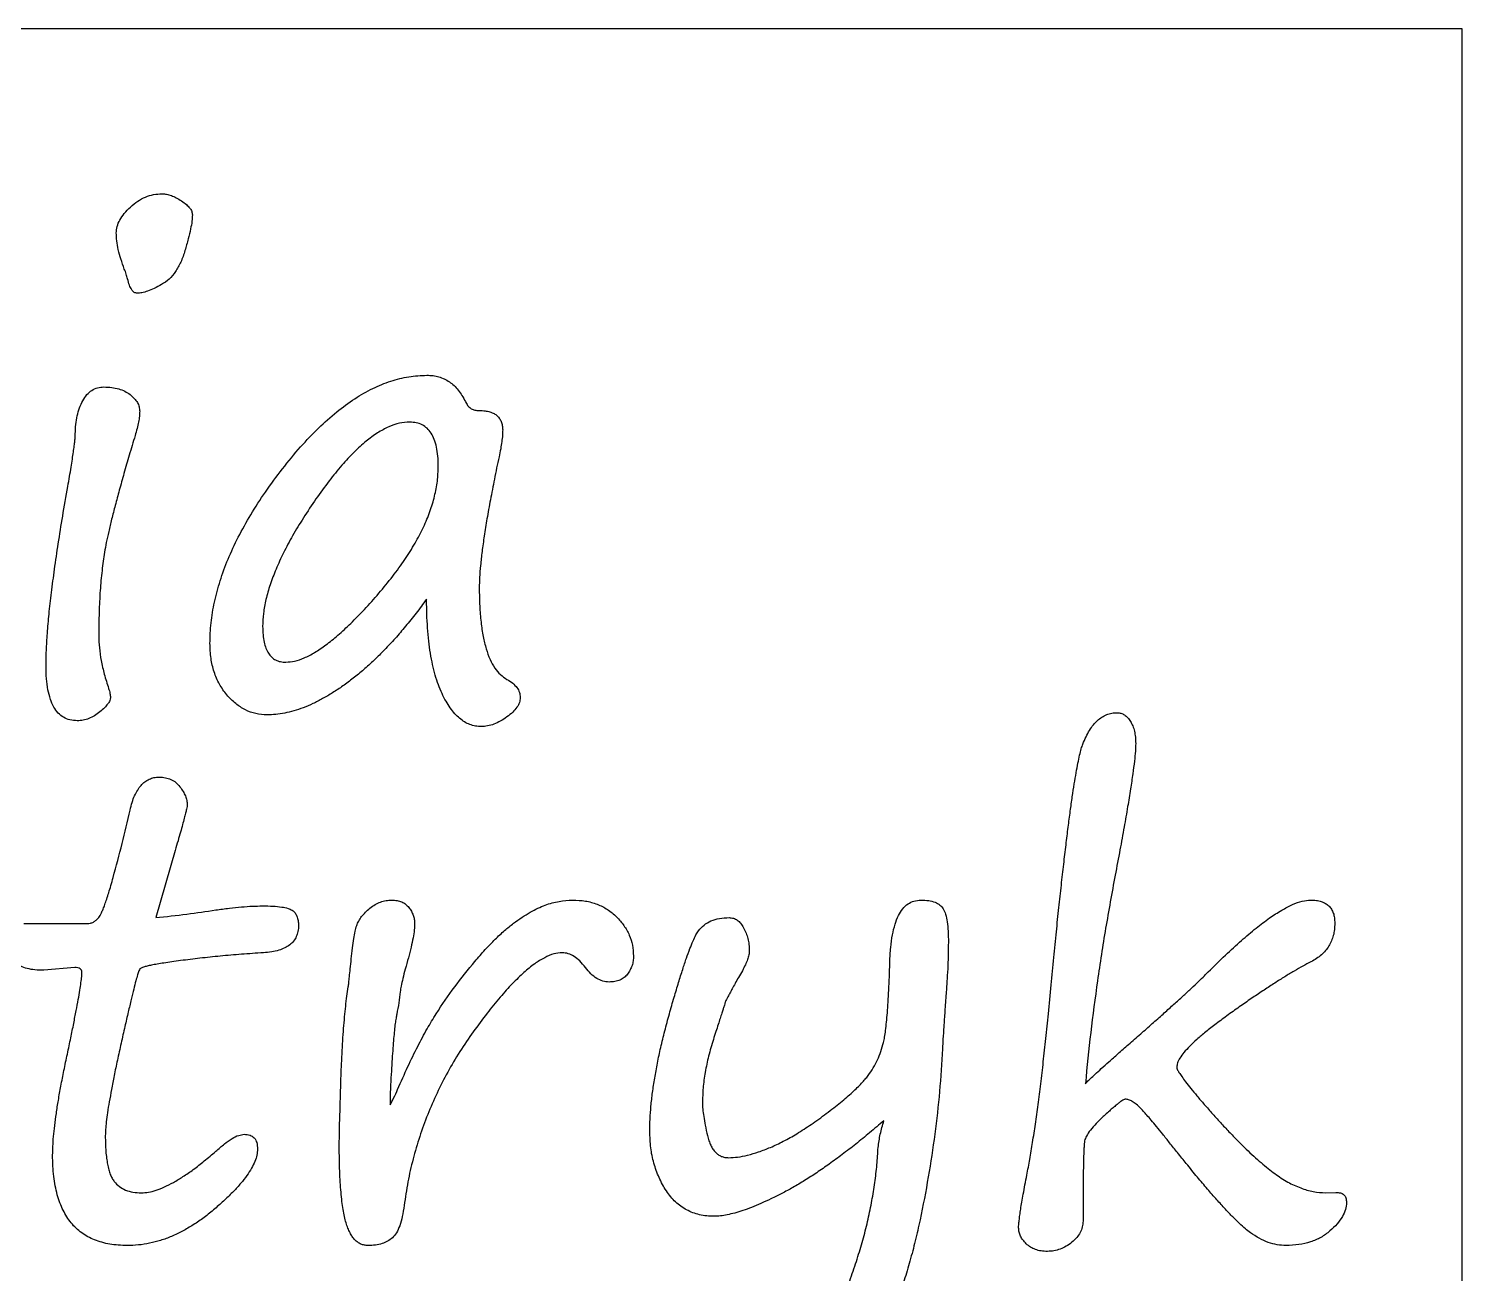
# Model space of a CAD drawing. Header units: millimetres. Extents: x 0 to 85, y -14.7 to 54.
# Drawn here: x 40.07 to 85, y 15 to 54 of the extents above; entities that cross this region are included whole.
import ezdxf

# ---------------------------------------------------------------- set-up
doc = ezdxf.new("R2010")
doc.units = ezdxf.units.MM

msp = doc.modelspace()

# ---------------------------------------------------------------- linework, layer by layer
at = {"color": 7, "linetype": 'Continuous', "lineweight": 25}
for p, q in [((85, 54), (0, 54)), ((85, 0), (85, 54)), ((44.664, 28.253), (44.053, 26.146)), ((39.923, 25.963), (41.909, 25.963)), ((41.516, 24.584), (40.547, 24.495)), ((51.412, 20.909), (51.404, 20.545)), ((51.404, 20.545), (51.404, 20.281)), ((80.719, 17.523), (81.034, 17.532)), ((73.114, 17.102), (73.114, 16.634))]:
    msp.add_line(p, q, dxfattribs=at)
for points, knots in [([(42.818, 47.598), (42.824, 47.666), (42.837, 47.807), (42.928, 48.014), (43.07, 48.22), (43.26, 48.419), (43.483, 48.597), (43.728, 48.731), (43.987, 48.813), (44.165, 48.823), (44.254, 48.828)], [0, 0, 0, 0, 0.098744, 0.205843, 0.325522, 0.46382, 0.606018, 0.740983, 0.869524, 1, 1, 1, 1]), ([(44.254, 48.828), (44.301, 48.825), (44.4, 48.818), (44.55, 48.771), (44.708, 48.701), (44.864, 48.605), (45.008, 48.5), (45.117, 48.391), (45.19, 48.282), (45.199, 48.205), (45.203, 48.168)], [0, 0, 0, 0, 0.114825, 0.240994, 0.378757, 0.536682, 0.688215, 0.81186, 0.912213, 1, 1, 1, 1]), ([(45.203, 48.168), (45.2, 48.103), (45.192, 47.954), (45.144, 47.702), (45.067, 47.394), (44.975, 47.045), (44.855, 46.695), (44.687, 46.393), (44.489, 46.146), (44.25, 45.982), (44.018, 45.867), (43.812, 45.779), (43.634, 45.722), (43.524, 45.713), (43.475, 45.709)], [0, 0, 0, 0, 0.0594091, 0.1363316, 0.2331217, 0.3487437, 0.4656164, 0.5693719, 0.6627487, 0.7507683, 0.8310425, 0.8990048, 0.9552567, 1, 1, 1, 1]), ([(43.07, 46.468), (43.033, 46.573), (42.961, 46.773), (42.878, 47.066), (42.831, 47.339), (42.822, 47.515), (42.818, 47.598)], [0, 0, 0, 0, 0.286861, 0.547582, 0.785045, 1, 1, 1, 1]), ([(43.174, 46.159), (43.16, 46.209), (43.132, 46.314), (43.092, 46.415), (43.07, 46.468)], [0, 0, 0, 0, 0.475038, 1, 1, 1, 1]), ([(43.475, 45.709), (43.442, 45.715), (43.371, 45.73), (43.29, 45.831), (43.219, 45.973), (43.19, 46.092), (43.174, 46.159)], [0, 0, 0, 0, 0.167057, 0.367924, 0.642028, 1, 1, 1, 1]), ([(45.754, 34.738), (45.76, 34.952), (45.773, 35.388), (45.89, 36.044), (46.068, 36.712), (46.316, 37.392), (46.641, 38.082), (47.032, 38.787), (47.496, 39.501), (48.019, 40.21), (48.572, 40.885), (49.138, 41.484), (49.706, 41.991), (50.273, 42.407), (50.84, 42.733), (51.408, 42.967), (51.978, 43.113), (52.36, 43.131), (52.548, 43.14)], [0, 0, 0, 0, 0.05542, 0.112526, 0.171855, 0.233911, 0.299567, 0.368796, 0.442053, 0.519632, 0.5965, 0.667448, 0.732548, 0.793034, 0.84902, 0.901322, 0.951416, 1, 1, 1, 1]), ([(52.548, 43.14), (52.614, 43.139), (52.743, 43.136), (52.928, 43.093), (53.101, 43.031), (53.259, 42.936), (53.408, 42.821), (53.539, 42.676), (53.659, 42.507), (53.724, 42.38), (53.758, 42.314)], [0, 0, 0, 0, 0.1274194, 0.2481973, 0.3642832, 0.4815923, 0.601083, 0.7263368, 0.8572816, 1, 1, 1, 1]), ([(41.534, 41.305), (41.536, 41.403), (41.54, 41.593), (41.588, 41.865), (41.659, 42.116), (41.76, 42.34), (41.885, 42.533), (42.044, 42.673), (42.23, 42.76), (42.363, 42.769), (42.431, 42.773)], [0, 0, 0, 0, 0.153588, 0.298476, 0.433171, 0.563738, 0.683876, 0.791543, 0.893856, 1, 1, 1, 1]), ([(42.431, 42.773), (42.514, 42.771), (42.67, 42.767), (42.892, 42.72), (43.087, 42.647), (43.25, 42.542), (43.383, 42.423), (43.481, 42.293), (43.539, 42.154), (43.548, 42.058), (43.552, 42.011)], [0, 0, 0, 0, 0.165225, 0.3141869, 0.4520284, 0.5813322, 0.7008027, 0.8078323, 0.9050647, 1, 1, 1, 1]), ([(53.758, 42.314), (53.779, 42.273), (53.82, 42.195), (53.913, 42.103), (54.028, 42.048), (54.111, 42.042), (54.153, 42.039)], [0, 0, 0, 0, 0.273867, 0.515582, 0.75118, 1, 1, 1, 1]), ([(43.552, 42.011), (43.55, 41.959), (43.546, 41.846), (43.519, 41.667), (43.471, 41.465), (43.43, 41.323), (43.409, 41.248)], [0, 0, 0, 0, 0.199177, 0.433547, 0.69799, 1, 1, 1, 1]), ([(54.153, 42.039), (54.213, 42.038), (54.327, 42.036), (54.487, 42.008), (54.623, 41.959), (54.738, 41.894), (54.821, 41.801), (54.885, 41.694), (54.922, 41.566), (54.925, 41.474), (54.927, 41.426)], [0, 0, 0, 0, 0.1602672, 0.302316, 0.4293174, 0.5421867, 0.650054, 0.755958, 0.8725418, 1, 1, 1, 1]), ([(52.012, 41.672), (51.904, 41.664), (51.678, 41.648), (51.338, 41.527), (50.989, 41.332), (50.627, 41.065), (50.255, 40.722), (49.867, 40.308), (49.471, 39.814), (49.07, 39.265), (48.689, 38.691), (48.348, 38.128), (48.061, 37.59), (47.823, 37.078), (47.638, 36.59), (47.504, 36.128), (47.422, 35.69), (47.41, 35.405), (47.405, 35.268)], [0, 0, 0, 0, 0.038892, 0.081432, 0.128974, 0.182788, 0.243347, 0.311432, 0.387444, 0.471614, 0.556949, 0.635863, 0.709314, 0.776913, 0.83957, 0.897326, 0.950577, 1, 1, 1, 1]), ([(52.909, 40.282), (52.907, 40.391), (52.903, 40.595), (52.859, 40.88), (52.794, 41.123), (52.696, 41.324), (52.567, 41.482), (52.407, 41.596), (52.217, 41.659), (52.082, 41.668), (52.012, 41.672)], [0, 0, 0, 0, 0.174836, 0.326738, 0.460592, 0.577077, 0.68262, 0.78379, 0.887481, 1, 1, 1, 1]), ([(54.927, 41.426), (54.926, 41.37), (54.924, 41.248), (54.897, 41.053), (54.865, 40.827), (54.831, 40.67), (54.813, 40.586)], [0, 0, 0, 0, 0.195906, 0.430388, 0.696789, 1, 1, 1, 1]), ([(41.299, 39.654), (41.317, 39.76), (41.352, 39.963), (41.401, 40.249), (41.44, 40.505), (41.477, 40.726), (41.497, 40.918), (41.519, 41.075), (41.532, 41.201), (41.533, 41.274), (41.534, 41.305)], [0, 0, 0, 0, 0.193436, 0.369362, 0.52242, 0.657975, 0.772172, 0.869111, 0.94329, 1, 1, 1, 1]), ([(43.409, 41.248), (43.347, 41.044), (43.229, 40.65), (43.062, 40.08), (42.916, 39.555), (42.787, 39.077), (42.674, 38.644), (42.583, 38.256), (42.507, 37.913), (42.433, 37.508), (42.364, 37.007), (42.308, 36.377), (42.274, 35.697), (42.27, 35.225), (42.268, 34.981)], [0, 0, 0, 0, 0.1000308, 0.1928582, 0.2779351, 0.3553912, 0.4252335, 0.4873665, 0.5423537, 0.5896995, 0.6805836, 0.7790677, 0.8857879, 1, 1, 1, 1]), ([(54.813, 40.586), (54.763, 40.352), (54.667, 39.903), (54.547, 39.254), (54.434, 38.662), (54.35, 38.121), (54.278, 37.635), (54.235, 37.201), (54.198, 36.822), (54.195, 36.587), (54.193, 36.478)], [0, 0, 0, 0, 0.172448, 0.330978, 0.476005, 0.607195, 0.725503, 0.830139, 0.921416, 1, 1, 1, 1]), ([(48.13, 34.15), (48.223, 34.158), (48.421, 34.174), (48.726, 34.284), (49.053, 34.457), (49.406, 34.695), (49.781, 35.004), (50.184, 35.376), (50.61, 35.818), (51.053, 36.308), (51.476, 36.829), (51.858, 37.352), (52.181, 37.865), (52.446, 38.369), (52.654, 38.861), (52.797, 39.344), (52.892, 39.816), (52.904, 40.129), (52.909, 40.282)], [0, 0, 0, 0, 0.033872, 0.072622, 0.117563, 0.169319, 0.228317, 0.295463, 0.370234, 0.45304, 0.537411, 0.616126, 0.690052, 0.759582, 0.824406, 0.885438, 0.943873, 1, 1, 1, 1]), ([(40.616, 34.035), (40.619, 34.194), (40.625, 34.534), (40.659, 35.075), (40.709, 35.681), (40.791, 36.35), (40.883, 37.086), (41.003, 37.884), (41.139, 38.748), (41.244, 39.345), (41.299, 39.654)], [0, 0, 0, 0, 0.084015, 0.179805, 0.286952, 0.406134, 0.536734, 0.679415, 0.833636, 1, 1, 1, 1]), ([(54.193, 36.478), (54.196, 36.289), (54.201, 35.929), (54.24, 35.419), (54.307, 34.969), (54.4, 34.579), (54.518, 34.246), (54.666, 33.971), (54.845, 33.755), (54.992, 33.658), (55.062, 33.611)], [0, 0, 0, 0, 0.1823285, 0.3466937, 0.4919902, 0.6199245, 0.7326279, 0.8315182, 0.9189857, 1, 1, 1, 1]), ([(52.542, 36.125), (52.433, 35.978), (52.22, 35.69), (51.889, 35.28), (51.561, 34.895), (51.23, 34.543), (50.904, 34.215), (50.577, 33.916), (50.25, 33.647), (49.926, 33.405), (49.606, 33.194), (49.292, 33.009), (48.986, 32.849), (48.683, 32.724), (48.389, 32.621), (48.1, 32.554), (47.819, 32.507), (47.633, 32.502), (47.542, 32.499)], [0, 0, 0, 0, 0.086036, 0.168523, 0.247898, 0.323589, 0.396059, 0.465423, 0.531841, 0.595132, 0.655474, 0.712292, 0.766371, 0.817546, 0.866445, 0.912673, 0.957238, 1, 1, 1, 1]), ([(54.256, 32.132), (54.195, 32.135), (54.074, 32.142), (53.897, 32.194), (53.728, 32.274), (53.571, 32.392), (53.419, 32.538), (53.278, 32.719), (53.145, 32.932), (53.02, 33.174), (52.905, 33.447), (52.809, 33.75), (52.727, 34.079), (52.657, 34.435), (52.607, 34.819), (52.57, 35.23), (52.547, 35.669), (52.544, 35.97), (52.542, 36.125)], [0, 0, 0, 0, 0.039053, 0.076939, 0.116068, 0.157384, 0.201211, 0.250075, 0.302495, 0.360644, 0.423267, 0.490319, 0.562372, 0.639105, 0.720643, 0.808483, 0.901563, 1, 1, 1, 1]), ([(47.405, 35.268), (47.407, 35.181), (47.411, 35.017), (47.444, 34.787), (47.5, 34.593), (47.577, 34.431), (47.682, 34.305), (47.81, 34.211), (47.964, 34.159), (48.073, 34.153), (48.13, 34.15)], [0, 0, 0, 0, 0.17327, 0.327151, 0.460157, 0.575002, 0.681679, 0.782515, 0.88719, 1, 1, 1, 1]), ([(42.268, 34.981), (42.272, 34.855), (42.281, 34.594), (42.342, 34.191), (42.44, 33.765), (42.53, 33.479), (42.577, 33.33)], [0, 0, 0, 0, 0.224657, 0.465011, 0.723097, 1, 1, 1, 1]), ([(47.542, 32.499), (47.424, 32.506), (47.189, 32.521), (46.853, 32.647), (46.545, 32.848), (46.272, 33.123), (46.038, 33.458), (45.871, 33.845), (45.773, 34.278), (45.76, 34.58), (45.754, 34.738)], [0, 0, 0, 0, 0.111506, 0.220629, 0.333307, 0.456233, 0.58441, 0.715103, 0.851885, 1, 1, 1, 1]), ([(41.594, 32.315), (41.517, 32.319), (41.367, 32.326), (41.162, 32.417), (40.985, 32.553), (40.848, 32.75), (40.742, 32.998), (40.668, 33.297), (40.622, 33.649), (40.619, 33.9), (40.616, 34.035)], [0, 0, 0, 0, 0.103991, 0.200673, 0.297312, 0.402729, 0.521295, 0.660089, 0.81775, 1, 1, 1, 1]), ([(42.577, 33.33), (42.594, 33.277), (42.624, 33.183), (42.631, 33.084), (42.635, 33.041)], [0, 0, 0, 0, 0.5614871, 1, 1, 1, 1]), ([(55.062, 33.611), (55.124, 33.572), (55.239, 33.5), (55.377, 33.364), (55.463, 33.208), (55.473, 33.096), (55.478, 33.041)], [0, 0, 0, 0, 0.2952553, 0.5498234, 0.7766258, 1, 1, 1, 1]), ([(42.635, 33.041), (42.63, 33.008), (42.619, 32.935), (42.547, 32.829), (42.441, 32.711), (42.301, 32.586), (42.14, 32.467), (41.963, 32.381), (41.781, 32.325), (41.657, 32.318), (41.594, 32.315)], [0, 0, 0, 0, 0.071735, 0.163273, 0.279298, 0.425346, 0.579351, 0.723905, 0.861191, 1, 1, 1, 1]), ([(55.478, 33.041), (55.472, 32.989), (55.461, 32.881), (55.373, 32.726), (55.238, 32.575), (55.06, 32.431), (54.862, 32.303), (54.658, 32.206), (54.457, 32.145), (54.322, 32.136), (54.256, 32.132)], [0, 0, 0, 0, 0.094377, 0.19724, 0.320443, 0.466325, 0.616321, 0.752182, 0.87999, 1, 1, 1, 1]), ([(72.027, 23.13), (72.056, 23.433), (72.111, 24.022), (72.193, 24.88), (72.278, 25.687), (72.353, 26.445), (72.432, 27.151), (72.506, 27.806), (72.578, 28.411), (72.646, 28.964), (72.712, 29.467), (72.775, 29.919), (72.834, 30.321), (72.895, 30.671), (72.952, 30.971), (73.001, 31.222), (73.053, 31.421), (73.115, 31.615), (73.203, 31.808), (73.309, 32.011), (73.43, 32.181), (73.56, 32.322), (73.701, 32.433), (73.854, 32.512), (74.017, 32.56), (74.129, 32.565), (74.186, 32.568)], [0, 0, 0, 0, 0.090486, 0.175852, 0.256412, 0.331825, 0.402152, 0.467646, 0.528026, 0.583294, 0.633452, 0.678784, 0.719014, 0.754193, 0.784568, 0.809814, 0.830079, 0.845625, 0.87044, 0.893074, 0.913655, 0.932352, 0.949973, 0.966623, 0.983174, 1, 1, 1, 1]), ([(74.186, 32.568), (74.225, 32.564), (74.306, 32.558), (74.417, 32.502), (74.519, 32.414), (74.604, 32.294), (74.676, 32.149), (74.731, 31.984), (74.757, 31.796), (74.762, 31.667), (74.765, 31.599)], [0, 0, 0, 0, 0.095653, 0.192717, 0.295875, 0.416378, 0.545422, 0.686311, 0.835842, 1, 1, 1, 1]), ([(74.765, 31.599), (74.762, 31.52), (74.754, 31.337), (74.724, 31.023), (74.67, 30.629), (74.602, 30.152), (74.509, 29.597), (74.396, 28.962), (74.269, 28.246), (74.171, 27.742), (74.12, 27.476)], [0, 0, 0, 0, 0.056366, 0.131516, 0.227066, 0.342222, 0.477217, 0.631294, 0.805695, 1, 1, 1, 1]), ([(43.251, 29.515), (43.271, 29.596), (43.31, 29.75), (43.386, 29.963), (43.482, 30.141), (43.587, 30.291), (43.71, 30.406), (43.847, 30.489), (44, 30.54), (44.108, 30.546), (44.162, 30.55)], [0, 0, 0, 0, 0.168311, 0.31708, 0.451327, 0.57176, 0.681311, 0.78588, 0.890449, 1, 1, 1, 1]), ([(44.162, 30.55), (44.229, 30.546), (44.355, 30.538), (44.535, 30.482), (44.69, 30.386), (44.814, 30.252), (44.908, 30.106), (44.988, 29.965), (45.033, 29.824), (45.039, 29.731), (45.042, 29.687)], [0, 0, 0, 0, 0.146302, 0.279066, 0.41077, 0.54505, 0.677277, 0.794292, 0.902392, 1, 1, 1, 1]), ([(45.042, 29.687), (45.041, 29.668), (45.036, 29.62), (45.018, 29.531), (44.984, 29.408), (44.946, 29.246), (44.889, 29.05), (44.829, 28.814), (44.749, 28.546), (44.694, 28.355), (44.664, 28.253)], [0, 0, 0, 0, 0.036918, 0.097933, 0.183701, 0.295245, 0.433542, 0.5976, 0.786588, 1, 1, 1, 1]), ([(41.909, 25.963), (41.942, 25.965), (42.008, 25.97), (42.105, 26.005), (42.191, 26.069), (42.262, 26.136), (42.314, 26.217), (42.358, 26.306), (42.41, 26.421), (42.464, 26.565), (42.52, 26.736), (42.583, 26.935), (42.652, 27.16), (42.796, 27.674), (43.005, 28.459), (43.169, 29.165), (43.251, 29.515)], [0, 0, 0, 0, 0.024958, 0.050556, 0.077253, 0.10612, 0.12452, 0.149952, 0.181929, 0.220923, 0.267031, 0.319828, 0.380019, 0.446711, 0.726454, 1, 1, 1, 1]), ([(74.12, 27.476), (74.018, 26.922), (73.815, 25.821), (73.563, 24.176), (73.346, 22.553), (73.24, 21.477), (73.188, 20.943)], [0, 0, 0, 0, 0.256299, 0.508526, 0.756393, 1, 1, 1, 1]), ([(45.94, 26.387), (46.08, 26.406), (46.347, 26.442), (46.73, 26.483), (47.077, 26.507), (47.296, 26.511), (47.399, 26.513)], [0, 0, 0, 0, 0.289915, 0.551492, 0.788677, 1, 1, 1, 1]), ([(47.399, 26.513), (47.511, 26.512), (47.713, 26.51), (47.982, 26.486), (48.185, 26.447), (48.33, 26.387), (48.426, 26.298), (48.486, 26.186), (48.524, 26.051), (48.527, 25.953), (48.528, 25.9)], [0, 0, 0, 0, 0.225432, 0.407317, 0.543324, 0.640723, 0.719765, 0.80171, 0.893783, 1, 1, 1, 1]), ([(50.183, 24.85), (50.194, 24.966), (50.216, 25.18), (50.255, 25.471), (50.297, 25.705), (50.344, 25.891), (50.416, 26.044), (50.504, 26.187), (50.626, 26.318), (50.766, 26.445), (50.923, 26.557), (51.093, 26.638), (51.271, 26.685), (51.392, 26.693), (51.453, 26.697)], [0, 0, 0, 0, 0.139535, 0.257582, 0.352034, 0.424641, 0.487744, 0.554226, 0.624878, 0.702007, 0.780252, 0.855131, 0.927439, 1, 1, 1, 1]), ([(51.453, 26.697), (51.508, 26.694), (51.615, 26.689), (51.765, 26.647), (51.889, 26.569), (51.989, 26.467), (52.068, 26.352), (52.123, 26.228), (52.16, 26.102), (52.164, 26.015), (52.166, 25.971)], [0, 0, 0, 0, 0.1467115, 0.2806836, 0.4051704, 0.529912, 0.6550349, 0.7712086, 0.8861456, 1, 1, 1, 1]), ([(51.636, 20.765), (51.741, 21.004), (51.942, 21.458), (52.251, 22.091), (52.545, 22.643), (52.92, 23.272), (53.418, 23.979), (53.94, 24.644), (54.369, 25.137), (54.68, 25.459), (54.973, 25.737), (55.257, 25.964), (55.525, 26.156), (55.78, 26.313), (56.022, 26.442), (56.323, 26.565), (56.686, 26.671), (56.979, 26.688), (57.12, 26.697)], [0, 0, 0, 0, 0.092829, 0.17646, 0.250539, 0.315495, 0.436688, 0.557967, 0.616274, 0.669174, 0.717045, 0.759843, 0.798616, 0.834187, 0.866428, 0.895851, 0.949794, 1, 1, 1, 1]), ([(57.12, 26.697), (57.255, 26.692), (57.515, 26.682), (57.885, 26.577), (58.219, 26.413), (58.498, 26.178), (58.73, 25.908), (58.905, 25.609), (59.006, 25.282), (59.02, 25.057), (59.026, 24.942)], [0, 0, 0, 0, 0.13961, 0.270575, 0.396397, 0.523563, 0.647677, 0.765684, 0.881096, 1, 1, 1, 1]), ([(67.059, 24.759), (67.066, 24.91), (67.08, 25.194), (67.132, 25.59), (67.215, 25.925), (67.317, 26.204), (67.452, 26.423), (67.618, 26.582), (67.816, 26.679), (67.958, 26.691), (68.031, 26.697)], [0, 0, 0, 0, 0.1901804, 0.3575194, 0.5011553, 0.6236259, 0.7289342, 0.8224328, 0.9089409, 1, 1, 1, 1]), ([(68.031, 26.697), (68.113, 26.694), (68.265, 26.689), (68.471, 26.64), (68.632, 26.551), (68.746, 26.416), (68.816, 26.234), (68.86, 25.999), (68.892, 25.704), (68.893, 25.486), (68.894, 25.366)], [0, 0, 0, 0, 0.1326958, 0.2439474, 0.3384568, 0.423603, 0.5222341, 0.6496283, 0.8075404, 1, 1, 1, 1]), ([(77.038, 24.443), (77.217, 24.62), (77.556, 24.956), (78.054, 25.417), (78.516, 25.804), (78.934, 26.126), (79.318, 26.372), (79.658, 26.554), (79.964, 26.672), (80.16, 26.689), (80.249, 26.697)], [0, 0, 0, 0, 0.189139, 0.359096, 0.510164, 0.642604, 0.756092, 0.852569, 0.933292, 1, 1, 1, 1]), ([(80.249, 26.697), (80.308, 26.695), (80.42, 26.691), (80.575, 26.657), (80.707, 26.599), (80.818, 26.521), (80.902, 26.414), (80.964, 26.287), (80.997, 26.135), (81.001, 26.028), (81.003, 25.971)], [0, 0, 0, 0, 0.148597, 0.278569, 0.39635, 0.505902, 0.616467, 0.730922, 0.858562, 1, 1, 1, 1]), ([(44.053, 26.146), (44.379, 26.181), (45.009, 26.249), (45.636, 26.342), (45.94, 26.387)], [0, 0, 0, 0, 0.5158738, 1, 1, 1, 1]), ([(59.537, 19.45), (59.538, 19.578), (59.541, 19.841), (59.572, 20.246), (59.621, 20.674), (59.691, 21.123), (59.777, 21.594), (59.879, 22.088), (60.007, 22.602), (60.148, 23.127), (60.293, 23.634), (60.433, 24.098), (60.563, 24.507), (60.678, 24.861), (60.787, 25.159), (60.887, 25.401), (60.973, 25.59), (61.078, 25.764), (61.23, 25.924), (61.457, 26.056), (61.728, 26.134), (61.922, 26.142), (62.025, 26.146)], [0, 0, 0, 0, 0.0506, 0.103963, 0.160578, 0.220537, 0.283477, 0.349816, 0.41977, 0.492845, 0.564303, 0.628197, 0.684431, 0.733736, 0.775182, 0.809885, 0.837071, 0.85708, 0.889923, 0.923267, 0.959463, 1, 1, 1, 1]), ([(62.025, 26.146), (62.07, 26.142), (62.16, 26.135), (62.284, 26.069), (62.394, 25.966), (62.483, 25.826), (62.559, 25.665), (62.618, 25.49), (62.649, 25.303), (62.653, 25.175), (62.656, 25.108)], [0, 0, 0, 0, 0.1002504, 0.2014227, 0.3096877, 0.4369706, 0.5728613, 0.7111729, 0.8510862, 1, 1, 1, 1]), ([(48.528, 25.9), (48.526, 25.837), (48.52, 25.718), (48.466, 25.551), (48.379, 25.407), (48.253, 25.287), (48.096, 25.189), (47.904, 25.119), (47.679, 25.067), (47.517, 25.053), (47.43, 25.045)], [0, 0, 0, 0, 0.1199261, 0.2279939, 0.3335493, 0.4413826, 0.5586188, 0.6865655, 0.8336339, 1, 1, 1, 1]), ([(52.166, 25.971), (52.164, 25.901), (52.159, 25.746), (52.117, 25.495), (52.057, 25.205), (52.003, 25), (51.974, 24.891)], [0, 0, 0, 0, 0.193073, 0.42225, 0.691012, 1, 1, 1, 1]), ([(81.003, 25.971), (81.001, 25.905), (80.996, 25.776), (80.963, 25.588), (80.901, 25.416), (80.821, 25.254), (80.712, 25.111), (80.585, 24.976), (80.432, 24.859), (80.317, 24.795), (80.257, 24.762)], [0, 0, 0, 0, 0.131851, 0.257946, 0.379216, 0.496953, 0.615613, 0.737048, 0.864877, 1, 1, 1, 1]), ([(40.547, 24.495), (40.455, 24.498), (40.279, 24.502), (40.034, 24.543), (39.825, 24.618), (39.652, 24.721), (39.517, 24.855), (39.42, 25.02), (39.367, 25.217), (39.359, 25.357), (39.355, 25.43)], [0, 0, 0, 0, 0.161137, 0.304331, 0.429769, 0.544433, 0.650011, 0.757846, 0.873382, 1, 1, 1, 1]), ([(68.894, 25.366), (68.892, 25.254), (68.888, 25.014), (68.878, 24.634), (68.854, 24.214), (68.833, 23.921), (68.822, 23.767)], [0, 0, 0, 0, 0.211246, 0.449418, 0.711144, 1, 1, 1, 1]), ([(47.43, 25.045), (47.2, 25.03), (46.749, 25), (46.085, 24.942), (45.45, 24.877), (44.943, 24.813), (44.565, 24.764), (44.321, 24.727), (44.11, 24.692), (43.933, 24.662), (43.791, 24.631), (43.682, 24.6), (43.608, 24.573), (43.548, 24.541), (43.523, 24.458), (43.476, 24.337), (43.426, 24.143), (43.36, 23.886), (43.279, 23.561), (43.189, 23.17), (43.081, 22.712), (42.969, 22.207), (42.855, 21.695), (42.753, 21.212), (42.672, 20.776), (42.598, 20.39), (42.544, 20.052), (42.506, 19.763), (42.481, 19.524), (42.476, 19.379), (42.474, 19.315)], [0, 0, 0, 0, 0.074765, 0.146517, 0.215584, 0.281681, 0.311967, 0.338883, 0.361776, 0.381262, 0.396803, 0.409045, 0.417666, 0.422816, 0.430014, 0.444107, 0.465658, 0.494405, 0.530431, 0.573968, 0.624487, 0.682521, 0.741462, 0.794568, 0.842454, 0.884941, 0.921927, 0.953133, 0.979246, 1, 1, 1, 1]), ([(50.088, 23.982), (50.094, 24.023), (50.109, 24.126), (50.127, 24.313), (50.153, 24.561), (50.172, 24.747), (50.183, 24.85)], [0, 0, 0, 0, 0.1424357, 0.3569124, 0.6438542, 1, 1, 1, 1]), ([(51.974, 24.891), (51.941, 24.771), (51.879, 24.554), (51.799, 24.258), (51.747, 24.02), (51.724, 23.881), (51.713, 23.821)], [0, 0, 0, 0, 0.337878, 0.615036, 0.836099, 1, 1, 1, 1]), ([(56.793, 25.045), (56.704, 25.038), (56.512, 25.021), (56.222, 24.887), (55.907, 24.694), (55.574, 24.415), (55.212, 24.067), (54.829, 23.639), (54.421, 23.134), (53.996, 22.566), (53.577, 21.954), (53.199, 21.31), (52.862, 20.652), (52.57, 19.978), (52.319, 19.288), (52.113, 18.584), (51.946, 17.863), (51.875, 17.374), (51.84, 17.128)], [0, 0, 0, 0, 0.027343, 0.059149, 0.096801, 0.141153, 0.192562, 0.251316, 0.318051, 0.392269, 0.469811, 0.546325, 0.622002, 0.697392, 0.772518, 0.847667, 0.923413, 1, 1, 1, 1]), ([(57.519, 24.587), (57.461, 24.656), (57.356, 24.784), (57.175, 24.933), (56.987, 25.027), (56.856, 25.04), (56.793, 25.045)], [0, 0, 0, 0, 0.3020272, 0.5592875, 0.7875855, 1, 1, 1, 1]), ([(59.026, 24.942), (59.024, 24.891), (59.02, 24.791), (58.985, 24.642), (58.923, 24.504), (58.842, 24.375), (58.736, 24.263), (58.6, 24.184), (58.44, 24.134), (58.324, 24.13), (58.264, 24.128)], [0, 0, 0, 0, 0.121417, 0.241103, 0.360788, 0.483084, 0.604243, 0.724124, 0.855631, 1, 1, 1, 1]), ([(62.008, 18.624), (62.102, 18.628), (62.302, 18.638), (62.616, 18.702), (62.959, 18.808), (63.334, 18.948), (63.734, 19.139), (64.161, 19.379), (64.609, 19.674), (64.994, 19.949), (65.298, 20.183), (65.513, 20.354), (65.707, 20.516), (65.881, 20.67), (66.034, 20.815), (66.171, 20.949), (66.284, 21.077), (66.412, 21.234), (66.545, 21.434), (66.677, 21.687), (66.783, 21.956), (66.855, 22.197), (66.9, 22.419), (66.93, 22.628), (66.958, 22.88), (66.984, 23.174), (67.006, 23.511), (67.025, 23.889), (67.047, 24.309), (67.055, 24.604), (67.059, 24.759)], [0, 0, 0, 0, 0.031757, 0.067636, 0.108131, 0.153036, 0.203064, 0.257911, 0.318426, 0.384444, 0.417868, 0.448459, 0.477138, 0.503471, 0.527022, 0.548506, 0.567967, 0.584978, 0.616893, 0.648988, 0.68134, 0.714684, 0.733828, 0.75769, 0.786317, 0.819414, 0.857642, 0.900367, 0.947613, 1, 1, 1, 1]), ([(62.656, 25.108), (62.652, 25.065), (62.645, 24.972), (62.601, 24.823), (62.531, 24.658), (62.47, 24.544), (62.438, 24.484)], [0, 0, 0, 0, 0.194372, 0.421412, 0.690878, 1, 1, 1, 1]), ([(80.257, 24.762), (80.173, 24.717), (79.996, 24.623), (79.721, 24.47), (79.429, 24.29), (79.116, 24.092), (78.781, 23.874), (78.426, 23.637), (78.052, 23.377), (77.669, 23.106), (77.3, 22.833), (76.971, 22.576), (76.69, 22.342), (76.463, 22.126), (76.282, 21.933), (76.155, 21.759), (76.07, 21.606), (76.055, 21.506), (76.049, 21.462)], [0, 0, 0, 0, 0.052704, 0.110892, 0.173951, 0.242101, 0.315806, 0.394634, 0.478163, 0.567579, 0.65443, 0.731575, 0.798676, 0.856222, 0.904836, 0.94457, 0.975756, 1, 1, 1, 1]), ([(41.287, 21.872), (41.323, 22.041), (41.39, 22.361), (41.482, 22.815), (41.558, 23.216), (41.626, 23.562), (41.676, 23.855), (41.708, 24.095), (41.736, 24.282), (41.739, 24.39), (41.74, 24.435)], [0, 0, 0, 0, 0.199022, 0.376452, 0.533379, 0.668939, 0.782752, 0.876143, 0.948224, 1, 1, 1, 1]), ([(41.74, 24.435), (41.738, 24.458), (41.733, 24.501), (41.684, 24.555), (41.608, 24.581), (41.549, 24.583), (41.516, 24.584)], [0, 0, 0, 0, 0.222352, 0.423195, 0.677559, 1, 1, 1, 1]), ([(58.264, 24.128), (58.197, 24.134), (58.06, 24.146), (57.863, 24.239), (57.679, 24.388), (57.574, 24.518), (57.519, 24.587)], [0, 0, 0, 0, 0.22035, 0.452358, 0.706554, 1, 1, 1, 1]), ([(62.438, 24.484), (62.398, 24.413), (62.321, 24.279), (62.216, 24.091), (62.124, 23.928), (62.05, 23.79), (61.99, 23.678), (61.942, 23.592), (61.914, 23.529), (61.895, 23.483), (61.882, 23.433), (61.862, 23.364), (61.829, 23.266), (61.79, 23.137), (61.738, 22.978), (61.678, 22.787), (61.606, 22.568), (61.499, 22.239), (61.375, 21.816), (61.271, 21.307), (61.199, 20.816), (61.191, 20.493), (61.188, 20.335)], [0, 0, 0, 0, 0.055695, 0.105221, 0.148008, 0.18374, 0.212733, 0.234988, 0.250806, 0.259923, 0.269454, 0.285818, 0.309208, 0.340056, 0.378558, 0.423893, 0.476884, 0.536707, 0.660603, 0.778964, 0.891901, 1, 1, 1, 1]), ([(74.92, 22.503), (75.041, 22.611), (75.274, 22.819), (75.614, 23.115), (75.919, 23.396), (76.202, 23.646), (76.451, 23.878), (76.67, 24.089), (76.867, 24.27), (76.984, 24.389), (77.038, 24.443)], [0, 0, 0, 0, 0.16959, 0.326506, 0.470585, 0.601984, 0.720571, 0.826423, 0.919581, 1, 1, 1, 1]), ([(49.856, 21.006), (49.861, 21.156), (49.872, 21.449), (49.892, 21.876), (49.915, 22.281), (49.94, 22.664), (49.972, 23.026), (50.006, 23.364), (50.042, 23.681), (50.073, 23.884), (50.088, 23.982)], [0, 0, 0, 0, 0.150818, 0.294005, 0.429572, 0.558492, 0.679903, 0.793758, 0.900085, 1, 1, 1, 1]), ([(51.713, 23.821), (51.702, 23.707), (51.678, 23.473), (51.631, 23.243), (51.607, 23.125)], [0, 0, 0, 0, 0.487203, 1, 1, 1, 1]), ([(68.822, 23.767), (68.808, 23.58), (68.783, 23.234), (68.753, 22.758), (68.725, 22.369), (68.715, 22.139), (68.71, 22.038)], [0, 0, 0, 0, 0.325179, 0.600489, 0.826043, 1, 1, 1, 1]), ([(51.607, 23.125), (51.599, 23.083), (51.581, 22.985), (51.555, 22.815), (51.535, 22.601), (51.506, 22.345), (51.487, 22.047), (51.458, 21.706), (51.438, 21.321), (51.421, 21.051), (51.412, 20.909)], [0, 0, 0, 0, 0.0575979, 0.1344647, 0.2316073, 0.3468176, 0.4811579, 0.6348591, 0.8077489, 1, 1, 1, 1]), ([(71.353, 18.082), (71.385, 18.245), (71.449, 18.585), (71.538, 19.116), (71.622, 19.688), (71.709, 20.299), (71.792, 20.95), (71.871, 21.641), (71.953, 22.372), (72.002, 22.873), (72.027, 23.13)], [0, 0, 0, 0, 0.097887, 0.203432, 0.317226, 0.438257, 0.567022, 0.703538, 0.847881, 1, 1, 1, 1]), ([(73.188, 20.943), (73.206, 20.963), (73.255, 21.019), (73.358, 21.115), (73.507, 21.251), (73.697, 21.431), (73.94, 21.64), (74.224, 21.895), (74.556, 22.186), (74.793, 22.393), (74.92, 22.503)], [0, 0, 0, 0, 0.034829, 0.09484, 0.181873, 0.29414, 0.431818, 0.594721, 0.784692, 1, 1, 1, 1]), ([(68.71, 22.038), (68.683, 21.593), (68.627, 20.7), (68.474, 19.36), (68.272, 18.017), (68.057, 16.903), (67.862, 16.025), (67.694, 15.393), (67.515, 14.788), (67.318, 14.211), (67.102, 13.663), (66.874, 13.14), (66.626, 12.646), (66.367, 12.181), (66.087, 11.755), (65.775, 11.385), (65.44, 11.069), (65.076, 10.812), (64.686, 10.614), (64.272, 10.468), (63.83, 10.385), (63.527, 10.373), (63.372, 10.368)], [0, 0, 0, 0, 0.096404, 0.193164, 0.291049, 0.389598, 0.438258, 0.485208, 0.53065, 0.574504, 0.616848, 0.657874, 0.697557, 0.736181, 0.772925, 0.807485, 0.840484, 0.87203, 0.903316, 0.934577, 0.966712, 1, 1, 1, 1]), ([(40.823, 18.704), (40.825, 18.795), (40.83, 18.989), (40.85, 19.298), (40.888, 19.642), (40.941, 20.02), (41.003, 20.434), (41.085, 20.882), (41.179, 21.365), (41.25, 21.699), (41.287, 21.872)], [0, 0, 0, 0, 0.084978, 0.181738, 0.289653, 0.40876, 0.538998, 0.680699, 0.834648, 1, 1, 1, 1]), ([(76.049, 21.462), (76.054, 21.44), (76.067, 21.38), (76.129, 21.283), (76.214, 21.149), (76.339, 20.984), (76.5, 20.785), (76.691, 20.548), (76.923, 20.283), (77.178, 19.99), (77.447, 19.693), (77.716, 19.408), (77.972, 19.141), (78.222, 18.898), (78.459, 18.673), (78.69, 18.472), (78.909, 18.289), (79.182, 18.079), (79.515, 17.857), (79.922, 17.672), (80.321, 17.545), (80.588, 17.53), (80.719, 17.523)], [0, 0, 0, 0, 0.010824, 0.02896, 0.053968, 0.086848, 0.12767, 0.175891, 0.231754, 0.295327, 0.361095, 0.42295, 0.481884, 0.537273, 0.58914, 0.637548, 0.683143, 0.725041, 0.802091, 0.872794, 0.937786, 1, 1, 1, 1]), ([(49.807, 18.985), (49.807, 19.029), (49.806, 19.128), (49.811, 19.295), (49.812, 19.495), (49.818, 19.731), (49.828, 20.001), (49.836, 20.306), (49.844, 20.645), (49.852, 20.882), (49.856, 21.006)], [0, 0, 0, 0, 0.065227, 0.147482, 0.24675, 0.363059, 0.496417, 0.6482, 0.815576, 1, 1, 1, 1]), ([(51.404, 20.281), (51.44, 20.35), (51.522, 20.509), (51.595, 20.673), (51.636, 20.765)], [0, 0, 0, 0, 0.436617, 1, 1, 1, 1]), ([(61.188, 20.335), (61.19, 20.273), (61.193, 20.133), (61.23, 19.901), (61.279, 19.623), (61.329, 19.367), (61.388, 19.159), (61.441, 19.016), (61.51, 18.896), (61.587, 18.796), (61.676, 18.718), (61.777, 18.663), (61.889, 18.631), (61.967, 18.626), (62.008, 18.624)], [0, 0, 0, 0, 0.089791, 0.202592, 0.338486, 0.497897, 0.578266, 0.650788, 0.717541, 0.777453, 0.832235, 0.88719, 0.94178, 1, 1, 1, 1]), ([(74.441, 20.459), (74.43, 20.456), (74.402, 20.449), (74.354, 20.425), (74.294, 20.382), (74.217, 20.327), (74.129, 20.25), (74.022, 20.163), (73.906, 20.054), (73.733, 19.905), (73.544, 19.713), (73.35, 19.507), (73.227, 19.324), (73.163, 19.178), (73.153, 19.047), (73.14, 18.909), (73.133, 18.723), (73.127, 18.49), (73.122, 18.21), (73.115, 17.882), (73.113, 17.508), (73.113, 17.242), (73.114, 17.102)], [0, 0, 0, 0, 0.008362, 0.022142, 0.040652, 0.065295, 0.094969, 0.13037, 0.170874, 0.217102, 0.305784, 0.377471, 0.433614, 0.474475, 0.498127, 0.533452, 0.581175, 0.640599, 0.712488, 0.796109, 0.892189, 1, 1, 1, 1]), ([(76.35, 18.438), (76.259, 18.553), (76.086, 18.772), (75.837, 19.079), (75.62, 19.352), (75.429, 19.59), (75.263, 19.789), (75.121, 19.949), (75.011, 20.075), (74.904, 20.191), (74.792, 20.295), (74.666, 20.383), (74.552, 20.447), (74.476, 20.455), (74.441, 20.459)], [0, 0, 0, 0, 0.157086, 0.2967, 0.420431, 0.528914, 0.620587, 0.696265, 0.756062, 0.799235, 0.864022, 0.918762, 0.962882, 1, 1, 1, 1]), ([(66.873, 19.782), (66.724, 19.655), (66.434, 19.407), (65.998, 19.056), (65.578, 18.728), (65.169, 18.43), (64.778, 18.157), (64.398, 17.912), (64.032, 17.694), (63.68, 17.502), (63.344, 17.336), (63.028, 17.193), (62.735, 17.069), (62.461, 16.967), (62.207, 16.889), (61.972, 16.834), (61.759, 16.797), (61.622, 16.792), (61.558, 16.789)], [0, 0, 0, 0, 0.0946903, 0.1852937, 0.2714913, 0.3530492, 0.4302996, 0.5030483, 0.5720262, 0.6369274, 0.6974372, 0.7534261, 0.805145, 0.8520574, 0.8951531, 0.9337045, 0.9688991, 1, 1, 1, 1]), ([(66.692, 18.948), (66.712, 19.087), (66.752, 19.37), (66.832, 19.643), (66.873, 19.782)], [0, 0, 0, 0, 0.493045, 1, 1, 1, 1]), ([(45.937, 18.825), (46.026, 18.904), (46.189, 19.047), (46.425, 19.22), (46.634, 19.329), (46.767, 19.349), (46.826, 19.358)], [0, 0, 0, 0, 0.339721, 0.616826, 0.833497, 1, 1, 1, 1]), ([(46.826, 19.358), (46.888, 19.354), (47.004, 19.346), (47.155, 19.251), (47.234, 19.087), (47.24, 18.964), (47.244, 18.896)], [0, 0, 0, 0, 0.26122, 0.482684, 0.715392, 1, 1, 1, 1]), ([(61.558, 16.789), (61.478, 16.791), (61.323, 16.795), (61.098, 16.833), (60.887, 16.896), (60.69, 16.986), (60.508, 17.098), (60.339, 17.234), (60.188, 17.4), (60.005, 17.649), (59.818, 17.999), (59.653, 18.453), (59.553, 18.941), (59.542, 19.277), (59.537, 19.45)], [0, 0, 0, 0, 0.0637035, 0.1243248, 0.1827744, 0.2400663, 0.2968688, 0.3540991, 0.4137677, 0.4757125, 0.6023004, 0.730347, 0.8617506, 1, 1, 1, 1]), ([(42.474, 19.315), (42.475, 19.229), (42.478, 19.064), (42.488, 18.828), (42.511, 18.614), (42.544, 18.424), (42.578, 18.254), (42.627, 18.107), (42.683, 17.982), (42.771, 17.848), (42.911, 17.716), (43.111, 17.601), (43.348, 17.535), (43.517, 17.527), (43.606, 17.523)], [0, 0, 0, 0, 0.105821, 0.202327, 0.290989, 0.369642, 0.44066, 0.503854, 0.5596, 0.608831, 0.700278, 0.792426, 0.890275, 1, 1, 1, 1]), ([(47.244, 18.896), (47.24, 18.833), (47.232, 18.699), (47.162, 18.495), (47.054, 18.28), (46.905, 18.053), (46.717, 17.811), (46.484, 17.558), (46.21, 17.292), (45.905, 17.016), (45.579, 16.751), (45.239, 16.519), (44.899, 16.319), (44.556, 16.155), (44.211, 16.028), (43.863, 15.939), (43.514, 15.881), (43.279, 15.875), (43.162, 15.872)], [0, 0, 0, 0, 0.035236, 0.074191, 0.11859, 0.168511, 0.224899, 0.288787, 0.359367, 0.437184, 0.516863, 0.592848, 0.665418, 0.735948, 0.803803, 0.869602, 0.935152, 1, 1, 1, 1]), ([(50.707, 15.872), (50.669, 15.874), (50.593, 15.878), (50.484, 15.916), (50.382, 15.969), (50.292, 16.051), (50.208, 16.151), (50.139, 16.277), (50.071, 16.421), (50.014, 16.59), (49.967, 16.786), (49.924, 17.011), (49.887, 17.265), (49.861, 17.551), (49.832, 17.866), (49.822, 18.212), (49.807, 18.588), (49.807, 18.849), (49.807, 18.985)], [0, 0, 0, 0, 0.0330828, 0.065094, 0.0978683, 0.1317001, 0.1691066, 0.2100404, 0.2553334, 0.3058236, 0.3635076, 0.4288751, 0.5028963, 0.5847845, 0.6756133, 0.7752771, 0.8831359, 1, 1, 1, 1]), ([(63.249, 11.836), (63.366, 11.842), (63.601, 11.856), (63.942, 11.983), (64.267, 12.179), (64.571, 12.46), (64.865, 12.809), (65.138, 13.24), (65.402, 13.743), (65.639, 14.313), (65.859, 14.914), (66.06, 15.518), (66.236, 16.112), (66.383, 16.697), (66.5, 17.274), (66.592, 17.84), (66.661, 18.396), (66.682, 18.765), (66.692, 18.948)], [0, 0, 0, 0, 0.041427, 0.08363, 0.127766, 0.17622, 0.230093, 0.290144, 0.357447, 0.432183, 0.509837, 0.585513, 0.658975, 0.730556, 0.800388, 0.868328, 0.934831, 1, 1, 1, 1]), ([(43.162, 15.872), (43.067, 15.874), (42.884, 15.879), (42.618, 15.909), (42.37, 15.968), (42.141, 16.044), (41.927, 16.142), (41.735, 16.267), (41.558, 16.41), (41.403, 16.579), (41.265, 16.768), (41.147, 16.98), (41.047, 17.214), (40.963, 17.469), (40.901, 17.747), (40.856, 18.046), (40.826, 18.367), (40.824, 18.589), (40.823, 18.704)], [0, 0, 0, 0, 0.0675812, 0.1307798, 0.1910042, 0.2485947, 0.3035224, 0.3578241, 0.4116222, 0.4656748, 0.5213387, 0.5784465, 0.6386323, 0.702479, 0.7696563, 0.8414274, 0.9181246, 1, 1, 1, 1]), ([(43.606, 17.523), (43.68, 17.527), (43.836, 17.536), (44.078, 17.602), (44.338, 17.707), (44.619, 17.853), (44.922, 18.035), (45.245, 18.258), (45.585, 18.528), (45.816, 18.723), (45.937, 18.825)], [0, 0, 0, 0, 0.081643, 0.172048, 0.275384, 0.391557, 0.520857, 0.665844, 0.825322, 1, 1, 1, 1]), ([(79.472, 15.872), (79.38, 15.877), (79.192, 15.888), (78.91, 15.967), (78.628, 16.096), (78.391, 16.244), (78.187, 16.402), (78.006, 16.57), (77.796, 16.776), (77.562, 17.028), (77.296, 17.319), (77.002, 17.652), (76.686, 18.031), (76.466, 18.298), (76.35, 18.438)], [0, 0, 0, 0, 0.066444, 0.135647, 0.209673, 0.289219, 0.336361, 0.39588, 0.466535, 0.54892, 0.644039, 0.750482, 0.86933, 1, 1, 1, 1]), ([(71.095, 16.422), (71.096, 16.457), (71.096, 16.535), (71.115, 16.668), (71.132, 16.831), (71.163, 17.022), (71.196, 17.245), (71.244, 17.496), (71.294, 17.78), (71.333, 17.978), (71.353, 18.082)], [0, 0, 0, 0, 0.061409, 0.140309, 0.238233, 0.353744, 0.486627, 0.639141, 0.810719, 1, 1, 1, 1]), ([(81.034, 17.532), (81.084, 17.532), (81.173, 17.532), (81.295, 17.475), (81.363, 17.359), (81.367, 17.271), (81.37, 17.222)], [0, 0, 0, 0, 0.277155, 0.502498, 0.726469, 1, 1, 1, 1]), ([(51.84, 17.128), (51.822, 17.01), (51.789, 16.795), (51.712, 16.506), (51.612, 16.278), (51.48, 16.112), (51.321, 16.003), (51.142, 15.923), (50.933, 15.879), (50.785, 15.874), (50.707, 15.872)], [0, 0, 0, 0, 0.185394, 0.340914, 0.46821, 0.572527, 0.668104, 0.768006, 0.878464, 1, 1, 1, 1]), ([(81.37, 17.222), (81.364, 17.147), (81.351, 16.992), (81.241, 16.765), (81.074, 16.538), (80.847, 16.317), (80.572, 16.113), (80.239, 15.975), (79.869, 15.886), (79.608, 15.877), (79.472, 15.872)], [0, 0, 0, 0, 0.087568, 0.18233, 0.292002, 0.41858, 0.554164, 0.692826, 0.839739, 1, 1, 1, 1]), ([(73.114, 16.634), (73.109, 16.574), (73.1, 16.452), (73.028, 16.278), (72.917, 16.114), (72.763, 15.971), (72.59, 15.845), (72.4, 15.756), (72.203, 15.697), (72.067, 15.691), (71.998, 15.688)], [0, 0, 0, 0, 0.113531, 0.226738, 0.347723, 0.481743, 0.617657, 0.746398, 0.872619, 1, 1, 1, 1]), ([(71.998, 15.688), (71.931, 15.69), (71.803, 15.694), (71.624, 15.743), (71.466, 15.817), (71.335, 15.921), (71.23, 16.04), (71.154, 16.165), (71.104, 16.292), (71.098, 16.38), (71.095, 16.422)], [0, 0, 0, 0, 0.15633, 0.296811, 0.430318, 0.560438, 0.685125, 0.79706, 0.901354, 1, 1, 1, 1])]:
    msp.add_open_spline(points, degree=3, knots=knots, dxfattribs=at)

doc.saveas('drawing.dxf')
